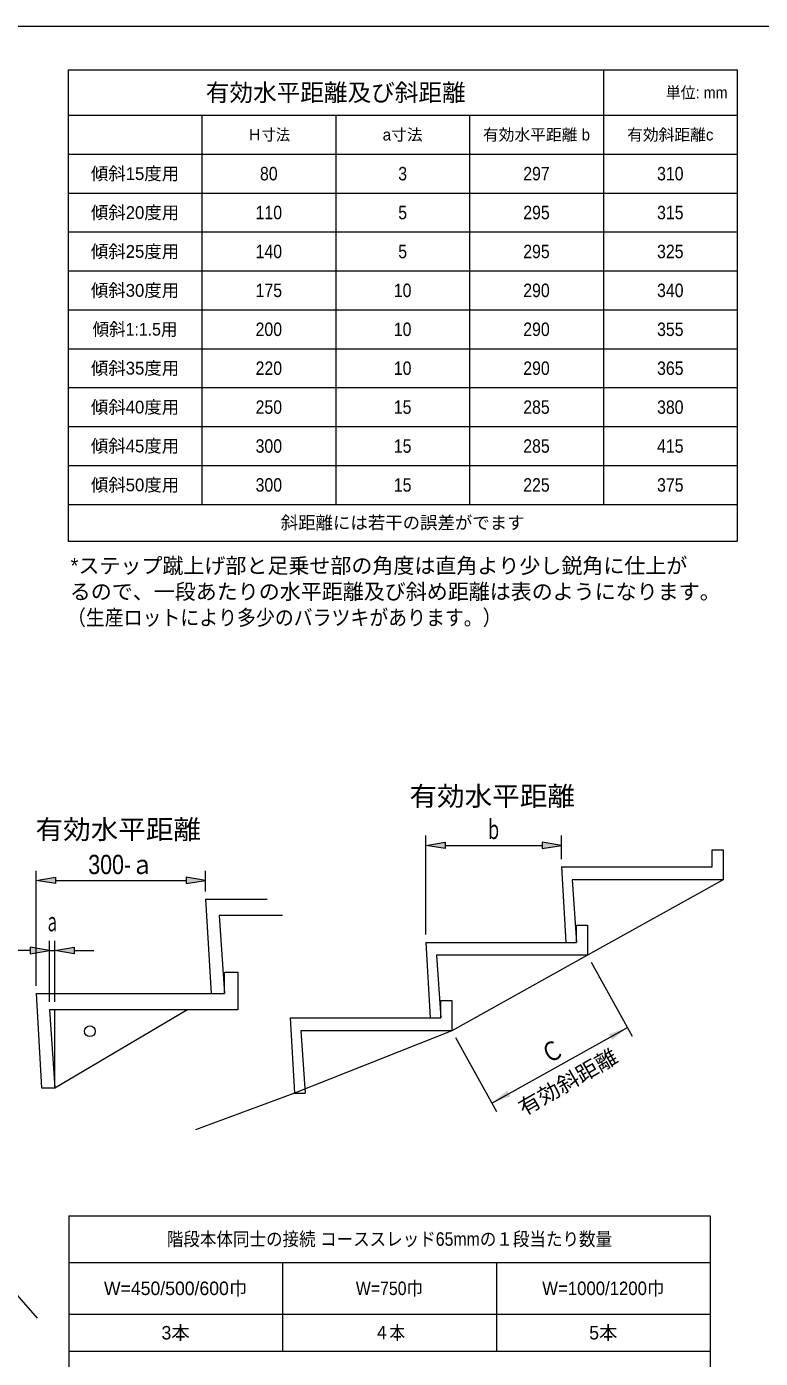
# Model space of a CAD drawing. Units: millimetres at full size, sheet at 1:20; details may follow other scales. Extents: x 200 to 8200, y 200 to 5740.
# Drawn here: x 4159 to 6046, y 2317 to 5740 of the extents above; entities that cross this region are included whole.
import ezdxf
from ezdxf.enums import TextEntityAlignment as Align

# ---------------------------------------------------------------- set-up
doc = ezdxf.new("R2010")
doc.units = ezdxf.units.MM
doc.header["$LTSCALE"] = 20
for name, color, linetype, lineweight in [('Defpoints_2', 8, 'Continuous', 0), ('ホールインアンカー', 7, 'Continuous', 18), ('一般線', 7, 'Continuous', 20), ('図面枠-A3', 7, 'Continuous', 20), ('寸法', 7, 'Continuous', 13), ('文字', 7, 'Continuous', 13), ('表', 7, 'Continuous', 15), ('記号', 7, 'Continuous', 15), ('階段本体', 7, 'Continuous', 18)]:
    doc.layers.add(name, color=color, linetype=linetype, lineweight=lineweight)
doc.styles.add('ＭＳ Ｐゴシック', font='')
doc.styles.get('ＭＳ Ｐゴシック').set_extended_font_data('MS PGothic')

# ---------------------------------------------------------------- blocks, each defined once
blk = doc.blocks.new('filled_arrow')
at = {"color": 0, "linetype": 'Continuous', "lineweight": -2}
blk.add_solid([(7.5, 1.25), (0, 0), (7.5, -1.25)], dxfattribs=at)

msp = doc.modelspace()

# ---------------------------------------------------------------- hatches: boundary and pattern name
at = {"layer": '寸法'}
for points in [[(5235.91, 3644.14), (5235.91, 3627.48), (5185.91, 3635.81)], [(5484.86, 3644.14), (5484.86, 3627.48), (5534.86, 3635.81)], [(4233.39, 3554.14), (4233.39, 3537.47), (4183.39, 3545.81)], [(4569.57, 3554.14), (4569.57, 3537.47), (4619.57, 3545.81)], [(4168.01, 3374.13), (4168.01, 3357.46), (4218.01, 3365.79)], [(4281.85, 3374.13), (4281.85, 3357.46), (4231.85, 3365.79)]]:
    msp.add_hatch(color=256, dxfattribs=at).paths.add_polyline_path(points)

# ---------------------------------------------------------------- linework, layer by layer
at = {"layer": 'Defpoints_2'}
msp.add_line((5642.58, 5629.01), (5642.58, 5512.23), dxfattribs=at)
at = {"layer": 'ホールインアンカー'}
msp.add_circle((4321.86, 3158.09), 13.85, dxfattribs=at)
at = {"layer": '一般線'}
msp.add_line((4231.85, 3012.7), (4571.11, 3213.48), dxfattribs=at)
msp.add_lwpolyline([(5950.26, 3547.19), (5601.32, 3353.33), (5252.38, 3159.47), (4848.05, 2998.85), (4593.26, 2904.69)], dxfattribs=at)
at = {"layer": '図面枠-A3'}
msp.add_lwpolyline([(200, 200), (8200, 200), (8200, 5740), (200, 5740)], close=True, dxfattribs=at)
at = {"layer": '寸法'}
for p, q in [((5185.91, 3406.57), (5185.91, 3660.81)), ((5235.91, 3635.81), (5484.86, 3635.81)), ((5534.86, 3600.42), (5534.86, 3660.81)), ((4183.39, 3275.02), (4183.39, 3570.81)), ((4619.57, 3517.34), (4619.57, 3570.81)), ((4233.39, 3545.81), (4569.57, 3545.81)), ((4218.01, 3233.48), (4218.01, 3390.79)), ((4231.85, 3233.48), (4231.85, 3390.79)), ((4168.01, 3365.79), (4118.01, 3365.79)), ((4218.01, 3365.79), (4231.85, 3365.79)), ((4281.85, 3365.79), (4331.85, 3365.79)), ((5611.03, 3335.85), (5716.66, 3145.72)), ((5355.58, 2973.72), (5704.52, 3167.57)), ((5262.09, 3141.99), (5367.72, 2951.86))]:
    msp.add_line(p, q, dxfattribs=at)
for points in [[(5235.91, 3644.14), (5235.91, 3627.48), (5185.91, 3635.81)], [(5484.86, 3644.14), (5484.86, 3627.48), (5534.86, 3635.81)], [(4233.39, 3554.14), (4233.39, 3537.47), (4183.39, 3545.81)], [(4569.57, 3554.14), (4569.57, 3537.47), (4619.57, 3545.81)], [(4168.01, 3374.13), (4168.01, 3357.46), (4218.01, 3365.79)], [(4281.85, 3374.13), (4281.85, 3357.46), (4231.85, 3365.79)]]:
    msp.add_lwpolyline(points, close=True, dxfattribs=at)
at = {"layer": '表'}
for p, q in [((4265.87, 5629.01), (5642.58, 5629.01)), ((4265.87, 5629.01), (4265.87, 4417.97)), ((5642.58, 5629.01), (5986.76, 5629.01)), ((5986.76, 5629.01), (5986.76, 5512.23)), ((4265.87, 5512.23), (5642.58, 5512.23)), ((4610.05, 5512.23), (4610.05, 4512.23)), ((4954.22, 5512.23), (4954.22, 4512.23)), ((5298.4, 5512.23), (5298.4, 4512.23)), ((5642.58, 5512.23), (5986.76, 5512.23)), ((5642.58, 5512.23), (5642.58, 4512.23)), ((5986.76, 5512.23), (5986.76, 4417.97)), ((4265.87, 5412.23), (5986.76, 5412.23)), ((4265.87, 5312.23), (5986.76, 5312.23)), ((4265.87, 5212.23), (5986.76, 5212.23)), ((4265.87, 5112.23), (5986.76, 5112.23)), ((4265.87, 5012.23), (5986.76, 5012.23)), ((4265.87, 4912.23), (5986.76, 4912.23)), ((4265.87, 4812.23), (5986.76, 4812.23)), ((4265.87, 4712.23), (5986.76, 4712.23)), ((4265.87, 4612.23), (5986.76, 4612.23)), ((4265.87, 4512.23), (5986.76, 4512.23)), ((4265.87, 4417.97), (5986.76, 4417.97)), ((4267.37, 2684.16), (5917.37, 2684.16)), ((4267.37, 2684.16), (4267.37, 2001.24)), ((5917.37, 2684.16), (5917.37, 2001.24)), ((4267.37, 2564.16), (5917.37, 2564.16)), ((4817.37, 2564.16), (4817.37, 2335.97)), ((5367.37, 2564.16), (5367.37, 2335.97)), ((4267.37, 2430.71), (5917.37, 2430.71)), ((4267.37, 2335.97), (5917.37, 2335.97))]:
    msp.add_line(p, q, dxfattribs=at)
at = {"layer": '記号'}
msp.add_lwpolyline([(4187.37, 2420.47), (4069.26, 2555.36), (4022.66, 2562.07), (4022.17, 2609.14), (4021.68, 2656.22), (3976.72, 2662.69), (3958.82, 2682.89), (3856.97, 2797.82)], dxfattribs=at)
at = {"layer": '階段本体'}
for p, q in [((5922.57, 3580.42), (5922.57, 3624.73)), ((5922.57, 3624.73), (5950.26, 3624.73)), ((5950.26, 3624.73), (5950.26, 3580.42)), ((5534.86, 3580.42), (5922.57, 3580.42)), ((5534.86, 3580.42), (5545.93, 3386.57)), ((5894.88, 3580.42), (5922.57, 3580.42)), ((5950.26, 3580.42), (5950.26, 3547.19)), ((5950.26, 3547.19), (5562.55, 3547.19)), ((5562.55, 3547.19), (5573.63, 3386.57)), ((4619.57, 3497.34), (4777.87, 3497.34)), ((4619.57, 3497.34), (4633.42, 3255.02)), ((4817.52, 3455.8), (4654.19, 3455.8)), ((4654.19, 3455.8), (4668.03, 3255.02)), ((5573.63, 3386.57), (5573.63, 3430.88)), ((5573.63, 3430.88), (5601.32, 3430.88)), ((5601.32, 3430.88), (5601.32, 3386.57)), ((5185.91, 3386.57), (5573.63, 3386.57)), ((5185.91, 3386.57), (5196.99, 3192.71)), ((5545.93, 3386.57), (5573.63, 3386.57)), ((5601.32, 3386.57), (5601.32, 3353.33)), ((5601.32, 3353.33), (5213.61, 3353.33)), ((5213.61, 3353.33), (5224.68, 3192.71)), ((4668.03, 3255.02), (4668.03, 3310.41)), ((4668.03, 3310.41), (4702.65, 3310.41)), ((4702.65, 3310.41), (4702.65, 3255.02)), ((4183.39, 3255.02), (4668.03, 3255.02)), ((4183.39, 3255.02), (4197.24, 3012.7)), ((4633.42, 3255.02), (4668.03, 3255.02)), ((4702.65, 3255.02), (4702.65, 3213.48)), ((5224.68, 3192.71), (5224.68, 3237.02)), ((5224.68, 3237.02), (5252.38, 3237.02)), ((5252.38, 3237.02), (5252.38, 3192.71)), ((4702.65, 3213.48), (4218.01, 3213.48)), ((4218.01, 3213.48), (4231.85, 3012.7)), ((4231.85, 3012.7), (4231.85, 3213.48)), ((4836.97, 3192.71), (5224.68, 3192.71)), ((4836.97, 3192.71), (4848.05, 2998.85)), ((5196.99, 3192.71), (5224.68, 3192.71)), ((5252.38, 3192.71), (5252.38, 3159.47)), ((5252.38, 3159.47), (4864.66, 3159.47)), ((4864.66, 3159.47), (4875.74, 2998.85)), ((4197.24, 3012.7), (4231.85, 3012.7)), ((4848.05, 2998.85), (4875.74, 2998.85))]:
    msp.add_line(p, q, dxfattribs=at)

# ---------------------------------------------------------------- block references
at = {"layer": '寸法', "xscale": 6.67, "yscale": 6.67}
for p, rotation in [((5704.52, 3167.57), 209.1), ((5355.58, 2973.72), 29.1)]:
    msp.add_blockref('filled_arrow', p, dxfattribs=dict(at, rotation=rotation))

# ---------------------------------------------------------------- texts
at = {"layer": '寸法', "style": 'ＭＳ Ｐゴシック'}
for s, width, p in [('ｂ', 0.6, (5360.38, 3676.81)), ('300-ａ', 0.85, (4401.48, 3586.81)), ('ａ', 0.55, (4224.93, 3439.79))]:
    msp.add_text(s, height=49.49, dxfattribs=dict(at, width=width)).set_placement(p, align=Align.MIDDLE_CENTER)
at = {"layer": '寸法', "style": 'ＭＳ Ｐゴシック', "width": 0.8}
msp.add_text('Ｃ', height=49.49, rotation=29.055, dxfattribs=at).set_placement((5510.14, 3106.49), align=Align.MIDDLE_CENTER)
at = {"layer": '文字', "style": 'ＭＳ Ｐゴシック'}
for s, p in [('*ステップ蹴上げ部と足乗せ部の角度は直角より少し鋭角に仕上が', (4272.29, 4323.01)), ('るので、一段あたりの水平距離及び斜め距離は表のようになります。', (4270.24, 4256.35))]:
    msp.add_text(s, height=39.59, dxfattribs=at).set_placement(p, align=Align.BOTTOM_LEFT)
for s, height, width, p in [('（生産ロットにより多少のバラツキがあります。）', 39.59, 0.9, (4262.97, 4189.68)), ('有効水平距離', 49.49, 1.05, (5144, 3722.8)), ('有効水平距離', 49.49, 1.05, (4182.31, 3637.22))]:
    msp.add_text(s, height=height, dxfattribs=dict(at, width=width)).set_placement(p, align=Align.BOTTOM_LEFT)
at = {"layer": '文字', "style": 'ＭＳ Ｐゴシック', "width": 1.05}
msp.add_text('有効斜距離', height=39.59, rotation=30, dxfattribs=at).set_placement((5444.15, 2929.48), align=Align.BOTTOM_LEFT)
at = {"layer": '表', "style": 'ＭＳ Ｐゴシック'}
for s, height, p in [('有効水平距離及び斜距離', 44.54, (4954.22, 5570.62)), ('a寸法', 29.69, (5126.31, 5462.23)), ('有効水平距離 b', 29.69, (5470.49, 5462.23)), ('有効斜距離c', 29.69, (5814.67, 5462.23)), ('傾斜15度用', 32.84, (4437.96, 5362.23)), ('傾斜20度用', 32.84, (4437.96, 5262.23)), ('傾斜25度用', 32.84, (4437.96, 5162.23)), ('傾斜30度用', 32.84, (4437.96, 5062.23)), ('傾斜35度用', 32.84, (4437.96, 4862.23)), ('傾斜40度用', 32.84, (4437.96, 4762.23)), ('傾斜45度用', 32.84, (4437.96, 4662.23)), ('傾斜50度用', 32.84, (4437.96, 4562.23)), ('斜距離には若干の誤差がでます', 32.84, (5126.31, 4465.1)), ('W=450/500/600巾', 34.64, (4542.37, 2497.44)), ('3本', 34.64, (4542.37, 2383.34)), ('5本', 34.64, (5642.37, 2383.34))]:
    msp.add_text(s, height=height, dxfattribs=at).set_placement(p, align=Align.MIDDLE_CENTER)
at = {"layer": '表', "style": 'ＭＳ Ｐゴシック', "width": 0.95}
msp.add_text('単位: mm', height=29.69, dxfattribs=at).set_placement((5961.88, 5570.62), align=Align.MIDDLE_RIGHT)
at = {"layer": '表', "style": 'ＭＳ Ｐゴシック'}
for s, height, width, p in [('Ｈ寸法', 29.69, 0.9, (4782.14, 5462.23)), ('80', 34.64, 0.9, (4782.14, 5362.23)), ('3', 34.64, 0.9, (5126.31, 5362.23)), ('297', 34.64, 0.9, (5470.49, 5362.23)), ('310', 34.64, 0.9, (5814.67, 5362.23)), ('110', 34.64, 0.9, (4782.14, 5262.23)), ('5', 34.64, 0.9, (5126.31, 5262.23)), ('295', 34.64, 0.9, (5470.49, 5262.23)), ('315', 34.64, 0.9, (5814.67, 5262.23)), ('140', 34.64, 0.9, (4782.14, 5162.23)), ('5', 34.64, 0.9, (5126.31, 5162.23)), ('295', 34.64, 0.9, (5470.49, 5162.23)), ('325', 34.64, 0.9, (5814.67, 5162.23)), ('175', 34.64, 0.9, (4782.14, 5062.23)), ('10', 34.64, 0.9, (5126.31, 5062.23)), ('290', 34.64, 0.9, (5470.49, 5062.23)), ('340', 34.64, 0.9, (5814.67, 5062.23)), ('傾斜1:1.5用', 32.84, 0.95, (4437.96, 4962.23)), ('200', 34.64, 0.9, (4782.14, 4962.23)), ('10', 34.64, 0.9, (5126.31, 4962.23)), ('290', 34.64, 0.9, (5470.49, 4962.23)), ('355', 34.64, 0.9, (5814.67, 4962.23)), ('220', 34.64, 0.9, (4782.14, 4862.23)), ('10', 34.64, 0.9, (5126.31, 4862.23)), ('290', 34.64, 0.9, (5470.49, 4862.23)), ('365', 34.64, 0.9, (5814.67, 4862.23)), ('250', 34.64, 0.9, (4782.14, 4762.23)), ('15', 34.64, 0.9, (5126.31, 4762.23)), ('285', 34.64, 0.9, (5470.49, 4762.23)), ('380', 34.64, 0.9, (5814.67, 4762.23)), ('300', 34.64, 0.9, (4782.14, 4662.23)), ('15', 34.64, 0.9, (5126.31, 4662.23)), ('285', 34.64, 0.9, (5470.49, 4662.23)), ('415', 34.64, 0.9, (5814.67, 4662.23)), ('300', 34.64, 0.9, (4782.14, 4562.23)), ('15', 34.64, 0.9, (5126.31, 4562.23)), ('225', 34.64, 0.9, (5470.49, 4562.23)), ('375', 34.64, 0.9, (5814.67, 4562.23)), ('階段本体同士の接続 コーススレッド65mmの１段当たり数量', 34.64, 0.9, (5092.37, 2624.16)), ('W=750巾', 34.64, 0.9, (5092.37, 2497.44)), ('W=1000/1200巾', 34.64, 0.95, (5642.37, 2497.44)), ('４本', 34.64, 0.85, (5092.37, 2383.34))]:
    msp.add_text(s, height=height, dxfattribs=dict(at, width=width)).set_placement(p, align=Align.MIDDLE_CENTER)

doc.saveas('drawing.dxf')
